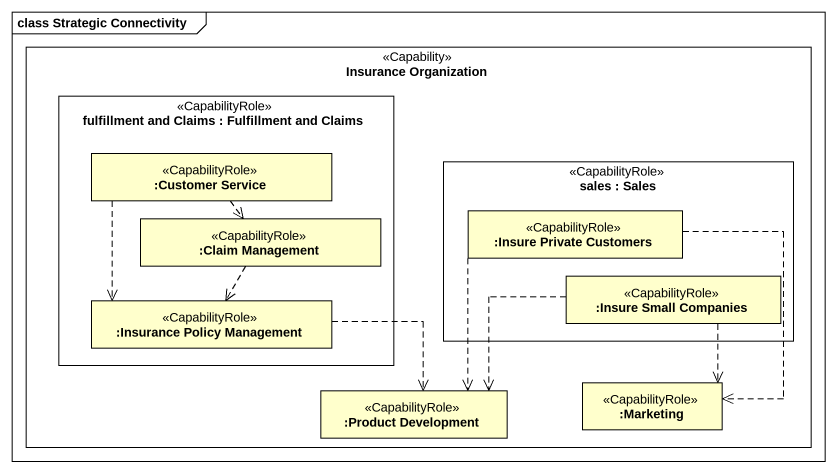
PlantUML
@startuml
mainframe class Strategic Connectivity
rectangle "Insurance Organization" as Insurance_Organization <<Capability>> {
  rectangle "fulfillment and Claims : Fulfillment and Claims" as fulfillment_and_Claims <<CapabilityRole>> {
    rectangle ":Customer Service" as Customer_Service <<CapabilityRole>>
    rectangle ":Claim Management" as Claim_Management <<CapabilityRole>>
    rectangle ":Insurance Policy Management" as Insurance_Policy_Management <<CapabilityRole>>
  }
  rectangle "sales : Sales" as sales <<CapabilityRole>> {
    rectangle ":Insure Private Customers" as Insure_Private_Customers <<CapabilityRole>>
    rectangle ":Insure Small Companies" as Insure_Small_Companies <<CapabilityRole>>
  }
  rectangle ":Marketing" as Marketing <<CapabilityRole>>
  rectangle ":Product Development" as Product_Development <<CapabilityRole>>
}
Customer_Service ..> Claim_Management
Customer_Service ..> Insurance_Policy_Management
Claim_Management ..> Insurance_Policy_Management
Insure_Private_Customers ..> Marketing
Insure_Private_Customers ..> Product_Development
Insure_Small_Companies ..> Marketing
Insure_Small_Companies .left.> Product_Development
Insurance_Policy_Management .right.> Product_Development
@enduml
